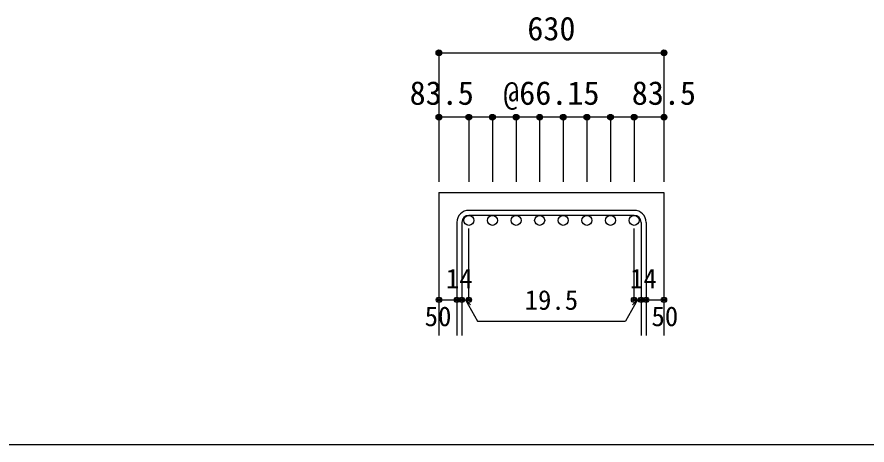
# Model space of a CAD drawing. Units: millimetres at full size, sheet at 1:30; details may follow other scales. Extents: x -5973 to 5954, y -4195 to 4201.
# Drawn here: x -942 to 1434, y -4195 to -3000 of the extents above; entities that cross this region are included whole.
import ezdxf
from ezdxf.enums import TextEntityAlignment as Align

# ---------------------------------------------------------------- set-up
doc = ezdxf.new("R2010")
doc.units = ezdxf.units.MM
doc.header["$LTSCALE"] = 30
doc.header["$PDMODE"] = 32
doc.header["$PDSIZE"] = 15
for name, color, linetype in [('0-1_躯体線', 2, 'Continuous'), ('0-5_基礎梁筋', 7, 'Continuous'), ('0-6_スタラップ筋', 7, 'Continuous'), ('0-D_寸法', 4, 'Continuous'), ('F-0_枠', 6, 'Continuous')]:
    doc.layers.add(name, color=color, linetype=linetype)
doc.styles.add('ＭＳ ゴシック', font='')
doc.styles.get('ＭＳ ゴシック').set_extended_font_data('MS Gothic')

msp = doc.modelspace()

# ---------------------------------------------------------------- linework, layer by layer
at = {"layer": '0-1_躯体線'}
for p, q in [((237.94, -3489.89), (237.94, -3889.89)), ((237.94, -3489.89), (866.94, -3489.89)), ((866.94, -3489.89), (866.94, -3889.89))]:
    msp.add_line(p, q, dxfattribs=at)
at = {"layer": '0-5_基礎梁筋', "color": 3}
for centre in [(321.44, -3567.89), (387.44, -3567.89), (453.44, -3567.89), (519.44, -3567.89), (585.44, -3567.89), (651.44, -3567.89), (717.44, -3567.89), (783.44, -3567.89)]:
    msp.add_circle(centre, 14, dxfattribs=at)
at = {"layer": '0-6_スタラップ筋'}
for p, q in [((783.44, -3539.89), (321.44, -3539.89)), ((783.44, -3553.89), (321.44, -3553.89)), ((287.94, -3573.39), (287.94, -3889.89)), ((301.94, -3573.39), (301.94, -3889.89)), ((802.94, -3573.39), (802.94, -3889.89)), ((816.94, -3573.39), (816.94, -3889.89))]:
    msp.add_line(p, q, dxfattribs=at)
for centre, radius, start, end in [((321.44, -3573.39), 33.5, 90, 180), ((783.44, -3573.39), 33.5, 0, 90), ((321.44, -3573.39), 19.5, 90, 180), ((783.44, -3573.39), 19.5, 0, 90)]:
    msp.add_arc(centre, radius, start, end, dxfattribs=at)
at = {"layer": '0-D_寸法'}
for p, q in [((237.94, -3099.89), (237.94, -3279.89)), ((237.94, -3099.89), (866.94, -3099.89)), ((866.94, -3099.89), (866.94, -3279.89)), ((321.44, -3279.89), (237.94, -3279.89)), ((237.94, -3279.89), (237.94, -3459.89)), ((552.44, -3279.89), (321.44, -3279.89)), ((321.44, -3279.89), (321.44, -3459.89)), ((387.44, -3279.89), (387.44, -3459.89)), ((453.44, -3279.89), (453.44, -3459.89)), ((519.44, -3279.89), (519.44, -3459.89)), ((783.44, -3279.89), (552.44, -3279.89)), ((585.44, -3279.89), (585.44, -3459.89)), ((651.44, -3279.89), (651.44, -3459.89)), ((717.44, -3279.89), (717.44, -3459.89)), ((866.94, -3279.89), (783.44, -3279.89)), ((783.44, -3279.89), (783.44, -3459.89)), ((866.94, -3279.89), (866.94, -3459.89)), ((321.44, -3789.89), (321.44, -3590.56)), ((783.44, -3789.89), (783.44, -3590.56)), ((237.94, -3789.89), (287.94, -3789.89)), ((287.94, -3789.89), (321.44, -3789.89)), ((311.69, -3789.89), (325.83, -3804.04)), ((311.69, -3789.89), (345.91, -3849.17)), ((793.19, -3789.89), (758.96, -3849.17)), ((793.19, -3789.89), (779.04, -3804.04)), ((783.44, -3789.89), (866.94, -3789.89)), ((802.94, -3789.89), (816.94, -3789.89)), ((345.91, -3849.17), (758.96, -3849.17))]:
    msp.add_line(p, q, dxfattribs=at)
msp.add_lwpolyline([(866.94, -3099.89), (866.94, -3279.89), (866.94, -3459.89)], dxfattribs=at)
for centre, radius in [((237.94, -3099.89), 8), ((237.94, -3099.89), 7.2), ((237.94, -3099.89), 6.4), ((237.94, -3099.89), 5.6), ((237.94, -3099.89), 4.8), ((237.94, -3099.89), 4), ((237.94, -3099.89), 3.2), ((237.94, -3099.89), 2.4), ((237.94, -3099.89), 1.6), ((237.94, -3099.89), 0.8), ((866.94, -3099.89), 8), ((866.94, -3099.89), 7.2), ((866.94, -3099.89), 6.4), ((866.94, -3099.89), 5.6), ((866.94, -3099.89), 4.8), ((866.94, -3099.89), 4), ((866.94, -3099.89), 3.2), ((866.94, -3099.89), 2.4), ((866.94, -3099.89), 1.6), ((866.94, -3099.89), 0.8), ((237.94, -3279.89), 8), ((237.94, -3279.89), 7.2), ((237.94, -3279.89), 6.4), ((237.94, -3279.89), 5.6), ((237.94, -3279.89), 4.8), ((237.94, -3279.89), 4), ((237.94, -3279.89), 3.2), ((237.94, -3279.89), 2.4), ((237.94, -3279.89), 1.6), ((321.44, -3279.89), 8), ((321.44, -3279.89), 7.2), ((321.44, -3279.89), 6.4), ((321.44, -3279.89), 5.6), ((321.44, -3279.89), 4.8), ((321.44, -3279.89), 4), ((321.44, -3279.89), 3.2), ((321.44, -3279.89), 2.4), ((321.44, -3279.89), 1.6), ((387.44, -3279.89), 8), ((387.44, -3279.89), 7.2), ((387.44, -3279.89), 6.4), ((387.44, -3279.89), 5.6), ((387.44, -3279.89), 4.8), ((387.44, -3279.89), 4), ((387.44, -3279.89), 3.2), ((387.44, -3279.89), 2.4), ((387.44, -3279.89), 1.6), ((453.44, -3279.89), 8), ((453.44, -3279.89), 7.2), ((453.44, -3279.89), 6.4), ((453.44, -3279.89), 5.6), ((453.44, -3279.89), 4.8), ((453.44, -3279.89), 4), ((453.44, -3279.89), 3.2), ((453.44, -3279.89), 2.4), ((453.44, -3279.89), 1.6), ((519.44, -3279.89), 8), ((519.44, -3279.89), 7.2), ((519.44, -3279.89), 6.4), ((519.44, -3279.89), 5.6), ((519.44, -3279.89), 4.8), ((519.44, -3279.89), 4), ((519.44, -3279.89), 3.2), ((519.44, -3279.89), 2.4), ((519.44, -3279.89), 1.6), ((585.44, -3279.89), 8), ((585.44, -3279.89), 7.2), ((585.44, -3279.89), 6.4), ((585.44, -3279.89), 5.6), ((585.44, -3279.89), 4.8), ((585.44, -3279.89), 4), ((585.44, -3279.89), 3.2), ((585.44, -3279.89), 2.4), ((585.44, -3279.89), 1.6), ((651.44, -3279.89), 8), ((651.44, -3279.89), 7.2), ((651.44, -3279.89), 6.4), ((651.44, -3279.89), 5.6), ((651.44, -3279.89), 4.8), ((651.44, -3279.89), 4), ((651.44, -3279.89), 3.2), ((651.44, -3279.89), 2.4), ((651.44, -3279.89), 1.6), ((717.44, -3279.89), 8), ((717.44, -3279.89), 7.2), ((717.44, -3279.89), 6.4), ((717.44, -3279.89), 5.6), ((717.44, -3279.89), 4.8), ((717.44, -3279.89), 4), ((717.44, -3279.89), 3.2), ((717.44, -3279.89), 2.4), ((717.44, -3279.89), 1.6), ((783.44, -3279.89), 8), ((783.44, -3279.89), 7.2), ((783.44, -3279.89), 6.4), ((783.44, -3279.89), 5.6), ((783.44, -3279.89), 4.8), ((783.44, -3279.89), 4), ((783.44, -3279.89), 3.2), ((783.44, -3279.89), 2.4), ((783.44, -3279.89), 1.6), ((866.94, -3279.89), 8), ((866.94, -3279.89), 7.2), ((866.94, -3279.89), 6.4), ((866.94, -3279.89), 5.6), ((866.94, -3279.89), 4.8), ((866.94, -3279.89), 4), ((866.94, -3279.89), 3.2), ((866.94, -3279.89), 2.4), ((866.94, -3279.89), 1.6), ((237.94, -3279.89), 0.8), ((321.44, -3279.89), 0.8), ((387.44, -3279.89), 0.8), ((453.44, -3279.89), 0.8), ((519.44, -3279.89), 0.8), ((585.44, -3279.89), 0.8), ((651.44, -3279.89), 0.8), ((717.44, -3279.89), 0.8), ((783.44, -3279.89), 0.8), ((866.94, -3279.89), 0.8), ((237.94, -3789.89), 4), ((237.94, -3789.89), 3.6), ((237.94, -3789.89), 3.2), ((237.94, -3789.89), 2.8), ((237.94, -3789.89), 2.4), ((237.94, -3789.89), 2), ((237.94, -3789.89), 1.6), ((237.94, -3789.89), 1.2), ((237.94, -3789.89), 0.8), ((237.94, -3789.89), 0.4), ((287.94, -3789.89), 4), ((287.94, -3789.89), 3.6), ((287.94, -3789.89), 3.2), ((287.94, -3789.89), 2.8), ((287.94, -3789.89), 2.4), ((287.94, -3789.89), 2), ((287.94, -3789.89), 1.6), ((287.94, -3789.89), 1.2), ((287.94, -3789.89), 0.8), ((287.94, -3789.89), 0.4), ((301.94, -3789.89), 4), ((301.94, -3789.89), 3.6), ((301.94, -3789.89), 3.2), ((301.94, -3789.89), 2.8), ((301.94, -3789.89), 2.4), ((301.94, -3789.89), 2), ((301.94, -3789.89), 1.6), ((301.94, -3789.89), 1.2), ((301.94, -3789.89), 0.8), ((301.94, -3789.89), 0.4), ((321.44, -3789.89), 4), ((321.44, -3789.89), 3.6), ((321.44, -3789.89), 3.2), ((321.44, -3789.89), 2.8), ((321.44, -3789.89), 2.4), ((321.44, -3789.89), 2), ((321.44, -3789.89), 1.6), ((321.44, -3789.89), 1.2), ((321.44, -3789.89), 0.8), ((321.44, -3789.89), 0.4), ((783.44, -3789.89), 4), ((783.44, -3789.89), 3.6), ((783.44, -3789.89), 3.2), ((783.44, -3789.89), 2.8), ((783.44, -3789.89), 2.4), ((783.44, -3789.89), 2), ((783.44, -3789.89), 1.6), ((783.44, -3789.89), 1.2), ((783.44, -3789.89), 0.8), ((783.44, -3789.89), 0.4), ((802.94, -3789.89), 4), ((802.94, -3789.89), 3.6), ((802.94, -3789.89), 3.2), ((802.94, -3789.89), 2.8), ((802.94, -3789.89), 2.4), ((802.94, -3789.89), 2), ((802.94, -3789.89), 1.6), ((802.94, -3789.89), 1.2), ((802.94, -3789.89), 0.8), ((802.94, -3789.89), 0.4), ((816.94, -3789.89), 4), ((816.94, -3789.89), 3.6), ((816.94, -3789.89), 3.2), ((816.94, -3789.89), 2.8), ((816.94, -3789.89), 2.4), ((816.94, -3789.89), 2), ((816.94, -3789.89), 1.6), ((816.94, -3789.89), 1.2), ((816.94, -3789.89), 0.8), ((816.94, -3789.89), 0.4), ((866.94, -3789.89), 4), ((866.94, -3789.89), 3.6), ((866.94, -3789.89), 3.2), ((866.94, -3789.89), 2.8), ((866.94, -3789.89), 2.4), ((866.94, -3789.89), 2), ((866.94, -3789.89), 1.6), ((866.94, -3789.89), 1.2), ((866.94, -3789.89), 0.8), ((866.94, -3789.89), 0.4)]:
    msp.add_circle(centre, radius, dxfattribs=at)
at = {"layer": '0-D_寸法', "color": 7}
for p in [(237.94, -3099.89), (866.94, -3099.89), (866.94, -3099.89), (237.94, -3279.89), (321.44, -3279.89), (387.44, -3279.89), (453.44, -3279.89), (519.44, -3279.89), (585.44, -3279.89), (651.44, -3279.89), (717.44, -3279.89), (783.44, -3279.89), (866.94, -3279.89), (237.94, -3789.89), (287.94, -3789.89), (301.94, -3789.89), (321.44, -3789.89), (783.44, -3789.89), (802.94, -3789.89), (816.94, -3789.89), (866.94, -3789.89)]:
    msp.add_point(p, dxfattribs=at)
at = {"layer": 'F-0_枠'}
msp.add_line((5954.1, -4195.24), (-5972.88, -4195.24), dxfattribs=at)

# ---------------------------------------------------------------- texts
at = {"layer": '0-D_寸法', "style": 'ＭＳ ゴシック'}
for s, height, p in [('630', 65.98, (484.94, -3084.89)), ('83.5', 65.98, (155.94, -3264.89)), ('@66.15', 65.98, (417.44, -3264.89)), ('83.5', 65.98, (776.94, -3264.89)), ('14', 54.99, (257.4, -3774.44)), ('14', 54.99, (771.98, -3774.44)), ('19.5', 54.99, (477.44, -3834.17)), ('50', 54.99, (197.94, -3879.89)), ('50', 54.99, (831.94, -3879.89))]:
    msp.add_text(s, height=height, dxfattribs=at).set_placement(p, align=Align.BOTTOM_LEFT)

doc.saveas('drawing.dxf')
